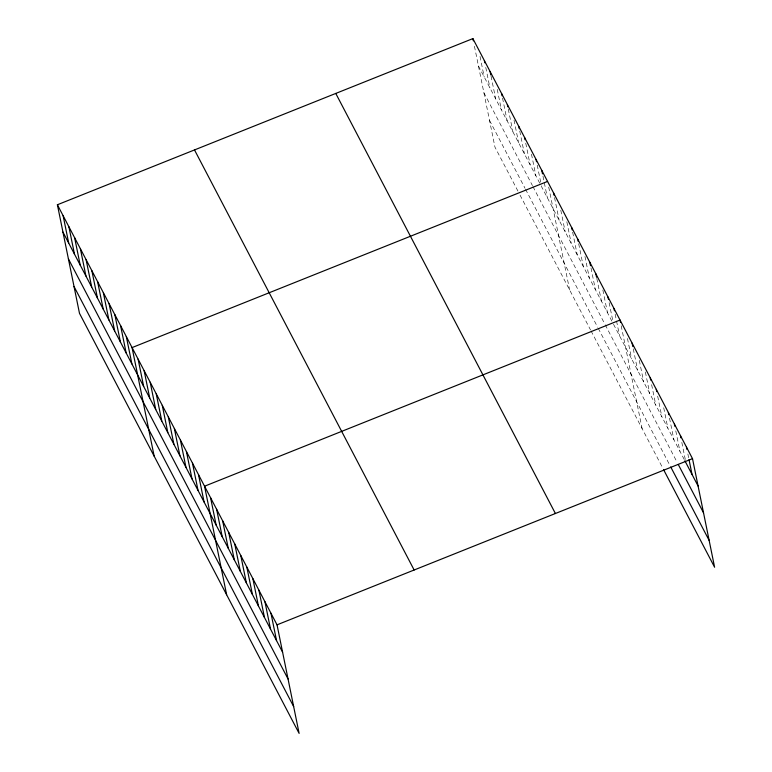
<?xml version="1.0" encoding="UTF-8"?>
<svg xmlns="http://www.w3.org/2000/svg" width="772" height="772" viewBox="0 0 772 772"><rect width="100%" height="100%" fill="white"/><g stroke="black" fill="none" stroke-linecap="round" stroke-linejoin="round"><path stroke-width="0.58" stroke-dasharray="3.86 2.9" d="M478.437 65.929L540.583 184.778M611.868 321.123L541.626 186.776L540.931 183.36M613.518 324.269L684.899 460.787M483.899 92.736L532.458 185.618M532.979 186.621L604.688 323.777M605.238 324.819L677.169 462.399M489.516 120.355L525.028 188.271M525.549 189.275L597.682 327.241M598.232 328.293L670.164 465.863M517.944 191.109L494.968 147.162L474.037 44.293M520.038 195.104L590.512 329.895M591.062 330.947L662.984 468.517M687.862 453.946L688.788 458.5M681.821 442.395L685.295 459.475M675.78 430.844L679.949 451.34M669.507 418.154L673.917 439.789M663.708 407.741L667.876 428.238M657.667 396.19L661.836 416.687M651.626 384.639L655.795 405.136M645.353 371.95L649.754 393.585M639.312 360.399L643.713 382.024M633.272 348.838L637.672 370.473M627.462 338.425L631.631 358.922M621.19 325.736L642.121 428.614M615.149 314.185L616.307 319.878M616.538 321.017L619.559 335.82M609.118 302.634L612.823 320.853M602.845 289.944L607.477 312.718M596.804 278.393L601.436 301.167M590.995 267.981L595.395 289.616M584.954 256.429L589.354 278.065M578.682 243.74L583.314 266.514M572.641 232.189L577.273 254.963M566.831 221.776L571.232 243.402M560.79 210.216L565.201 231.851M554.528 197.526L559.16 220.3M548.718 187.113L569.639 289.992M542.967 176.132L547.367 197.767M537.225 165.14L540.699 182.221M531.483 154.159L535.884 175.794M525.742 143.167L530.142 164.803M519.759 131.047L524.391 153.821M514.017 120.056L518.649 142.83M508.275 109.074L512.907 131.848M502.533 98.083L507.165 120.857M497.245 89.378L501.414 109.875M491.04 76.11L495.672 98.884M485.762 67.405L489.93 87.902M480.02 56.414L484.189 76.91"/><path stroke-width="1.16" d="M57.398 204.763L277.032 624.837L299.121 733.4L79.487 313.335L57.398 204.763L472.879 38.6L692.513 458.664L714.602 567.237L663.534 469.569M547.56 181.42L132.07 347.593L154.159 456.155M277.032 624.837L692.513 458.664M684.899 460.787L698.071 485.993M678.27 464.493L703.524 512.801M670.714 466.915L709.15 540.419M335.772 93.431L555.406 513.505M194.505 149.932L414.139 569.997M62.957 232.092L282.591 652.166M68.409 258.9L288.043 678.974M74.035 286.528L293.669 706.592M686.472 447.113L686.935 449.391M689.02 459.639L692.03 474.442M680.431 435.562L680.894 437.84M674.39 424.011L674.853 426.289M668.349 412.46L668.813 414.738M656.277 389.358L656.74 391.636M650.236 377.807L650.699 380.085M632.114 343.144L632.808 346.56M620.495 322.32L620.032 320.042L204.551 486.215L226.64 594.778M613.991 308.491L614.454 310.769M607.96 296.94L608.423 299.218M595.878 273.838L596.573 277.254M589.837 262.287L590.532 265.703M577.755 239.185L578.218 241.462M571.714 227.634L572.177 229.911M553.592 192.971L554.064 195.248M541.809 170.438L542.504 173.854M536.067 159.447L536.53 161.724M524.584 137.474L525.047 139.751M518.832 126.492L519.295 128.77M507.349 104.519L507.812 106.797M501.607 93.528L502.07 95.805M490.114 71.555L490.809 74.971M484.372 60.573L484.835 62.85M472.879 38.6L473.342 40.877M270.991 613.286L276.55 640.615M264.95 601.735L270.509 629.055M258.909 590.184L264.468 617.503M252.869 578.624L258.427 605.952M246.828 567.073L252.396 594.401M240.787 555.522L246.355 582.85M234.756 543.971L240.314 571.299M228.715 532.419L234.273 559.748M222.674 520.868L228.232 548.197M216.633 509.317L222.191 536.646M210.592 497.766L216.15 525.095M198.51 474.664L204.069 501.993M192.469 463.113L198.028 490.432M186.428 451.562L191.996 478.881M180.397 440.001L185.955 467.33M174.356 428.45L179.915 455.779M168.315 416.899L173.874 444.228M162.274 405.348L167.833 432.677M156.233 393.797L161.792 421.126M150.193 382.246L155.751 409.575M144.152 370.695L149.71 398.024M138.111 359.144L143.669 386.473M126.328 336.602L131.887 363.93M120.586 325.62L126.145 352.949M114.845 314.629L120.403 341.957M109.093 303.647L114.661 330.976M103.351 292.656L108.91 319.984M97.61 281.674L103.168 309.003M91.868 270.683L97.426 298.011M86.117 259.701L91.685 287.03M80.375 248.709L85.933 276.038M74.633 237.728L80.191 265.057M68.891 226.736L74.45 254.065M63.14 215.755L68.698 243.083"/></g></svg>
